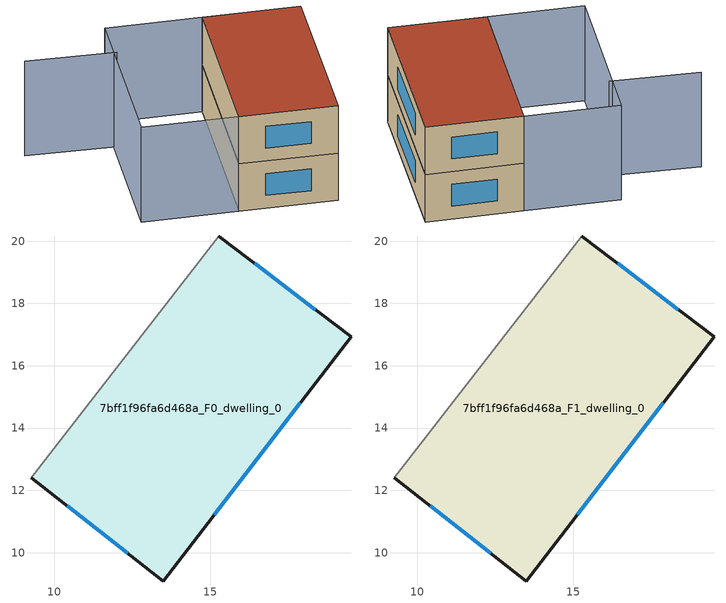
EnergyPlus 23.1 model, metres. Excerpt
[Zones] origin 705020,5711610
7bff1f96fa6d468a_F0_dwelling_0
 floor ground (EU_floor_Construction): 19.53,16.93 13.5,9.09 9.26,12.41 15.28,20.17 z0
 wall outside (EU_wall_Construction): 9.26,12.41 13.5,9.09 19.53,16.93 15.28,20.17 z0:3
 wall adiabatic (EU_wall_Construction): 15.28,20.17 9.26,12.41 z0:3
 window (EU_Window_Construction): 15.13,11.21 17.9,14.81 / 10.41,11.51 12.35,9.99 / 18.38,17.8 16.43,19.29 z0.81:2.19
7bff1f96fa6d468a_F1_dwelling_0
 floor to 7bff1f96fa6d468a_F0_dwelling_0 (EU_floor_Construction): 19.53,16.93 13.5,9.09 9.26,12.41 15.28,20.17 z3
 wall outside (EU_wall_Construction): 9.26,12.41 13.5,9.09 19.53,16.93 15.28,20.17 z3:6
 wall adiabatic (EU_wall_Construction): 15.28,20.17 9.26,12.41 z3:6
 window (EU_Window_Construction): 15.13,11.21 17.9,14.81 / 10.41,11.51 12.35,9.99 / 18.38,17.8 16.43,19.29 z3.81:5.19
 roof outside (EU_roof_Construction): 13.5,9.09 19.53,16.93 15.28,20.17 9.26,12.41 z6
shading: 5.9,24.53 9.76,21.4 / 15.28,20.16 9.26,12.4 / 9.26,12.4 5.07,15.64 / 5.07,15.64 11.09,23.41 / 11.09,23.41 15.28,20.16 z0:6
[Building]
EU S2 Campaign: North Axis=0; Terrain=City; Solar Distribution=FullExterior
[Site:Location]
London: Latitude=51.5; Longitude=-0.5; Time Zone=0; Elevation=25
[SizingPeriod:WeatherFileDays]
AnnualSizingPeriod: Begin Month=1; Begin Day of Month=1; End Month=12; End Day of Month=31; Day of Week for Start Day=Monday; Use Weather File Daylight Saving Period=No; Use Weather File Rain and Snow Indicators=No
[MATERIAL]
EU_InternalMass_Material: Roughness=MediumRough; Thickness=0.1; Conductivity=1; Density=1800; Specific Heat=900; Thermal Absorptance=0.9; Solar Absorptance=0.7; Visible Absorptance=0.7
[MATERIAL:NOMASS] Roughness=MediumRough; Thermal Absorptance=0.9; Solar Absorptance=0.7; Visible Absorptance=0.7
Name | Thermal Resistance
EU_wall_NoMass | 0.727863
EU_roof_NoMass | 0.773354
EU_floor_NoMass | 1.79329
[WINDOWMATERIAL:SIMPLEGLAZINGSYSTEM]
EU_Window_SimpleGlazing: UFactor=2.58614; Solar Heat Gain Coefficient=0.76; Visible Transmittance=0.76
[CONSTRUCTION]
EU_wall_Construction: EU_wall_NoMass
EU_roof_Construction: EU_roof_NoMass
EU_floor_Construction: EU_floor_NoMass
EU_Window_Construction: EU_Window_SimpleGlazing
EU_InternalMass_Construction: EU_InternalMass_Material
[ZONE] Type=1; Multiplier=1; Ceiling Height=autocalculate; Volume=158.451; Floor Area=autocalculate; Part of Total Floor Area=Yes
7bff1f96fa6d468a_F0_dwelling_0; 7bff1f96fa6d468a_F1_dwelling_0
[INTERNALMASS] Construction=EU_InternalMass_Construction; Surface Area=52.8171
Name | Zone or ZoneList
7bff1f96fa6d468a_F0_dwelling_0_EU_InternalMass | 7bff1f96fa6d468a_F0_dwelling_0
7bff1f96fa6d468a_F1_dwelling_0_EU_InternalMass | 7bff1f96fa6d468a_F1_dwelling_0
[OTHEREQUIPMENT] Fuel Type=Electricity; Design Level Calculation Method=Watts/Area; Power per Zone Floor Area=1; Fraction Latent=0; Fraction Radiant=0; Fraction Lost=0; Carbon Dioxide Generation Rate=0; EndUse Subcategory=EU_Step8_InternalGains
Name | Zone or ZoneList or Space or SpaceList | Schedule
EU_Step8_InternalGain_7bff1f96fa6d468a_F0_dwelling_0_f000 | 7bff1f96fa6d468a_F0_dwelling_0 | EU_Step8_GainSchedule_7bff1f96fa6d468a_F0_dwelling_0_f000
EU_Step8_InternalGain_7bff1f96fa6d468a_F1_dwelling_0_f000 | 7bff1f96fa6d468a_F1_dwelling_0 | EU_Step8_GainSchedule_7bff1f96fa6d468a_F1_dwelling_0_f000
[ZONEVENTILATION:DESIGNFLOWRATE] Schedule=EU_AlwaysOn; Design Flow Rate Calculation Method=AirChanges/Hour; Air Changes per Hour=0.484901; Ventilation Type=Natural; Fan Pressure Rise=0; Fan Total Efficiency=1; Constant Term Coefficient=1; Temperature Term Coefficient=0; Velocity Term Coefficient=0; Velocity Squared Term Coefficient=0; Minimum Indoor Temperature=-100; Maximum Indoor Temperature=100; Delta Temperature=-100; Minimum Outdoor Temperature=-100; Maximum Outdoor Temperature=100; Maximum Wind Speed=40
Name | Zone or ZoneList or Space or SpaceList
EU_ConstantAir_7bff1f96fa6d468a_F0_dwelling_0 | 7bff1f96fa6d468a_F0_dwelling_0
EU_ConstantAir_7bff1f96fa6d468a_F1_dwelling_0 | 7bff1f96fa6d468a_F1_dwelling_0
[HVACTEMPLATE:THERMOSTAT] Constant Heating Setpoint=20; Constant Cooling Setpoint=50
EU_HeatOnly_7bff1f96fa6d468a_F0_dwelling_0; EU_HeatOnly_7bff1f96fa6d468a_F1_dwelling_0
[HVACTEMPLATE:ZONE:IDEALLOADSAIRSYSTEM] System Availability Schedule=EU_AlwaysOn; Maximum Heating Supply Air Temperature=50; Minimum Cooling Supply Air Temperature=13; Maximum Heating Supply Air Humidity Ratio=0.0156; Minimum Cooling Supply Air Humidity Ratio=0.0077; Heating Limit=NoLimit; Cooling Limit=NoLimit; Heating Availability Schedule=EU_AlwaysOn; Cooling Availability Schedule=EU_CoolingOff; Dehumidification Control Type=ConstantSensibleHeatRatio; Cooling Sensible Heat Ratio=0.7; Dehumidification Setpoint=60; Humidification Control Type=None; Humidification Setpoint=30; Outdoor Air Method=None; Outdoor Air Flow Rate per Person=0.00944; Outdoor Air Flow Rate per Zone Floor Area=0; Outdoor Air Flow Rate per Zone=0; Demand Controlled Ventilation Type=None; Outdoor Air Economizer Type=NoEconomizer; Heat Recovery Type=None; Sensible Heat Recovery Effectiveness=0.7; Latent Heat Recovery Effectiveness=0.65
Name | Template Thermostat
7bff1f96fa6d468a_F0_dwelling_0 | EU_HeatOnly_7bff1f96fa6d468a_F0_dwelling_0
7bff1f96fa6d468a_F1_dwelling_0 | EU_HeatOnly_7bff1f96fa6d468a_F1_dwelling_0
[SIZING:ZONE] Zone Cooling Design Supply Air Temperature Input Method=SupplyAirTemperature; Zone Cooling Design Supply Air Temperature=13; Zone Heating Design Supply Air Temperature Input Method=SupplyAirTemperature; Zone Heating Design Supply Air Temperature=50; Zone Cooling Design Supply Air Humidity Ratio=0.008; Zone Heating Design Supply Air Humidity Ratio=0.008; Cooling Design Air Flow Method=DesignDay; Cooling Design Air Flow Rate=0; Cooling Minimum Air Flow per Zone Floor Area=0.000762; Cooling Minimum Air Flow=0; Cooling Minimum Air Flow Fraction=0.2; Heating Design Air Flow Method=DesignDay; Heating Design Air Flow Rate=0; Heating Maximum Air Flow per Zone Floor Area=0.002032; Heating Maximum Air Flow=0.141576; Heating Maximum Air Flow Fraction=0.3; Account for Dedicated Outdoor Air System=No; Dedicated Outdoor Air System Control Strategy=NeutralSupplyAir; Dedicated Outdoor Air Low Setpoint Temperature for Design=autosize; Dedicated Outdoor Air High Setpoint Temperature for Design=autosize; Zone Load Sizing Method=Sensible Load Only No Latent Load; Zone Latent Cooling Design Supply Air Humidity Ratio Input Method=HumidityRatioDifference; Zone Cooling Design Supply Air Humidity Ratio Difference=0.005; Zone Latent Heating Design Supply Air Humidity Ratio Input Method=HumidityRatioDifference; Zone Humidification Design Supply Air Humidity Ratio Difference=0.005
7bff1f96fa6d468a_F0_dwelling_0; 7bff1f96fa6d468a_F1_dwelling_0
[SCHEDULE:CONSTANT]
Name | Hourly Value
EU_AlwaysOn | 1
EU_CoolingOff | 0
[SCHEDULE:FILE] Column Number=1; Rows to Skip at Top=0; Number of Hours of Data=8760; Column Separator=Comma; Interpolate to Timestep=No; Minutes per Item=60; Adjust Schedule for Daylight Savings=Yes
Name | File
EU_Step8_GainSchedule_7bff1f96fa6d468a_F0_dwelling_0_f000 | ../../schedules/7bff1f96fa6d468a/7bff1f96fa6d468a_F0_dwelling_0_f000_gain.csv
EU_Step8_GainSchedule_7bff1f96fa6d468a_F1_dwelling_0_f000 | ../../schedules/7bff1f96fa6d468a/7bff1f96fa6d468a_F1_dwelling_0_f000_gain.csv
